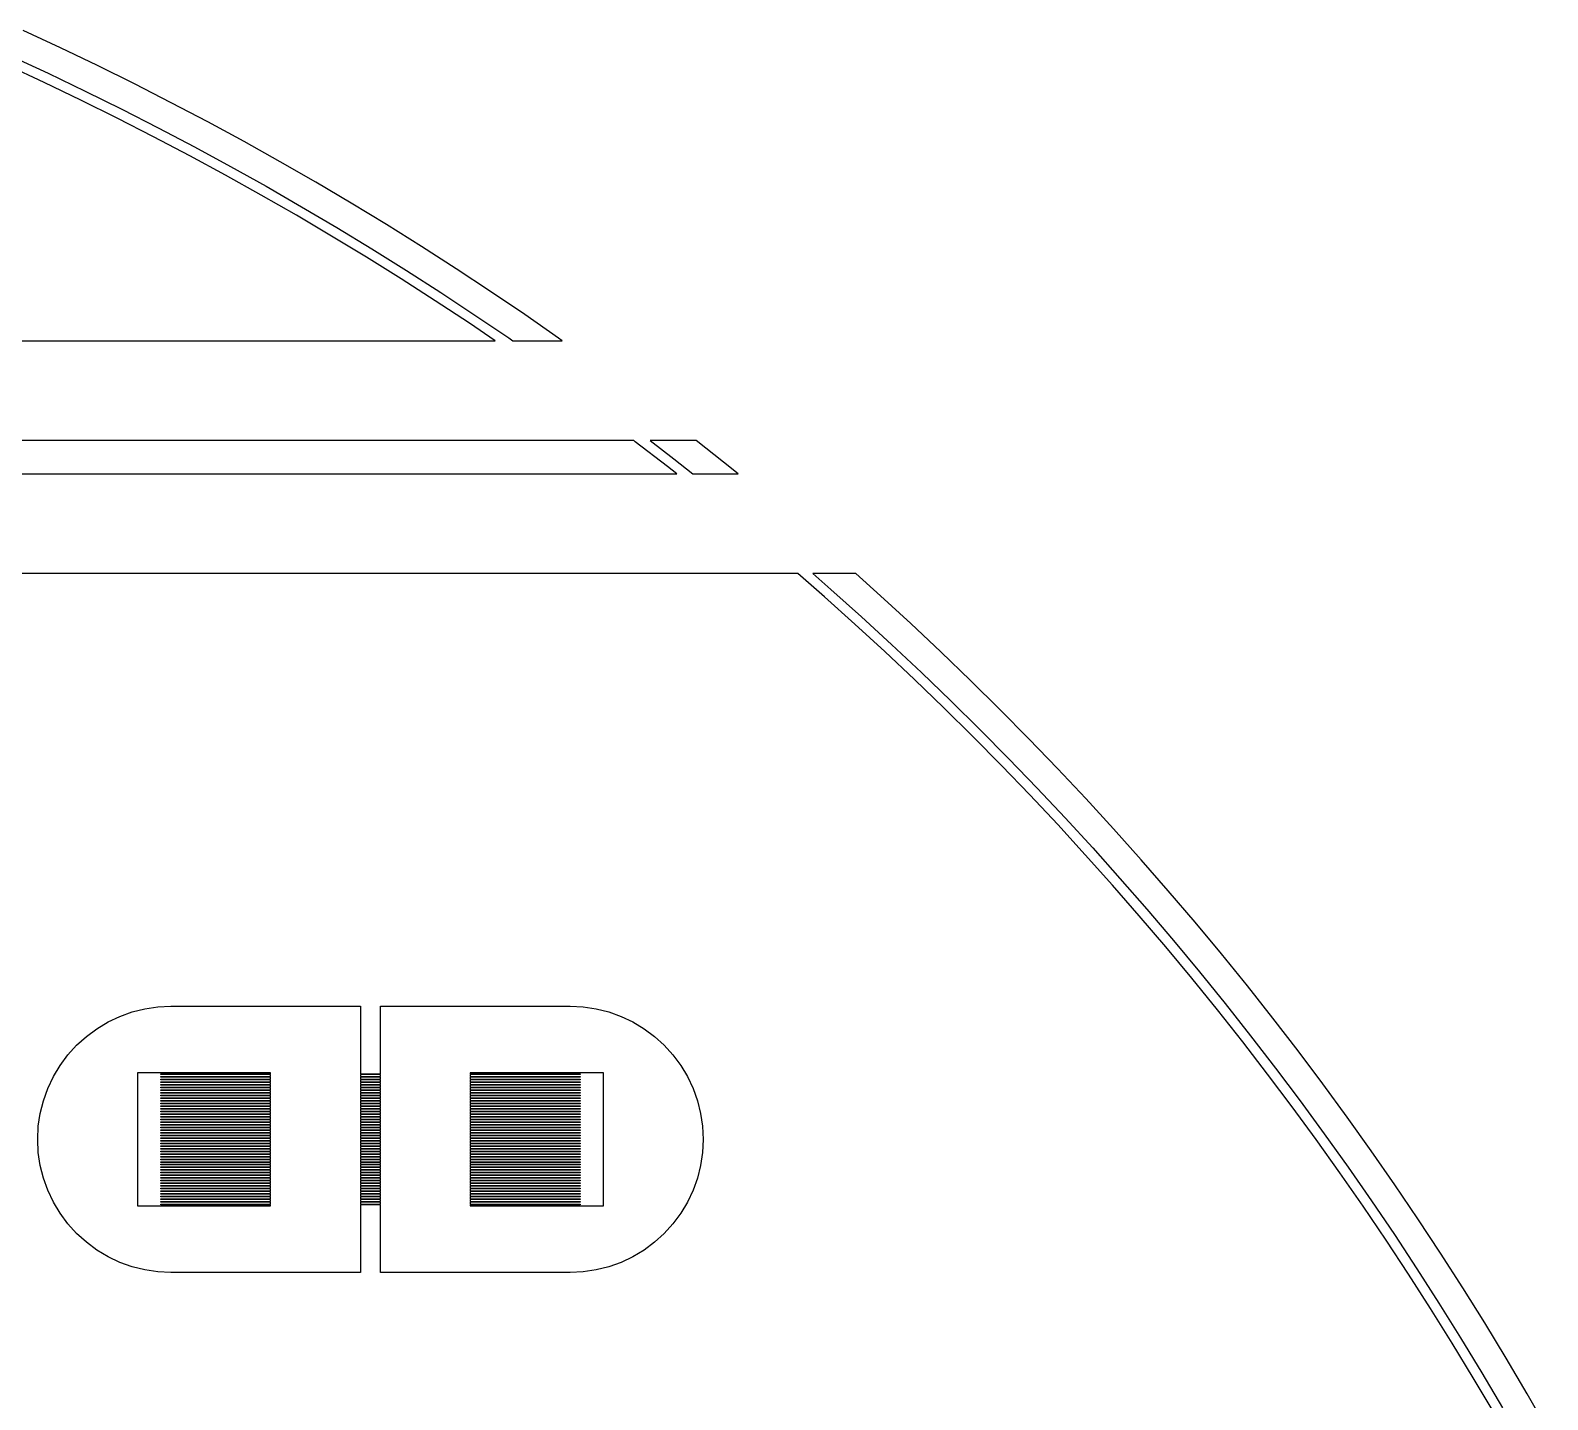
# Model space of a CAD drawing. Extents: x -16 to 83, y -18 to 83.
# Drawn here: x 53.39 to 76.19, y 57.59 to 78.16 of the extents above; entities that cross this region are included whole.
import ezdxf

# ---------------------------------------------------------------- set-up
doc = ezdxf.new("R2010")
doc.units = 0

msp = doc.modelspace()

# ---------------------------------------------------------------- linework, layer by layer
for p, q in [((53.8415, 77.9015), (53.2797, 78.163)), ((53.1027, 77.7766), (53.6598, 77.5173)), ((54.4001, 77.6331), (53.8415, 77.9015)), ((53.5957, 77.3817), (53.0402, 77.6402)), ((54.9554, 77.3578), (54.4001, 77.6331)), ((54.1479, 77.1163), (53.5957, 77.3817)), ((53.6598, 77.5173), (54.2137, 77.2511)), ((55.5072, 77.0758), (54.9554, 77.3578)), ((54.6968, 76.8442), (54.1479, 77.1163)), ((54.2137, 77.2511), (54.7643, 76.9782)), ((56.0555, 76.787), (55.5072, 77.0758)), ((55.2424, 76.5654), (54.6968, 76.8442)), ((54.7643, 76.9782), (55.3115, 76.6985)), ((55.3115, 76.6985), (55.8552, 76.4122)), ((56.6003, 76.4915), (56.0555, 76.787)), ((55.7845, 76.2799), (55.2424, 76.5654)), ((55.8552, 76.4122), (56.3953, 76.1192)), ((57.1414, 76.1894), (56.6003, 76.4915)), ((56.323, 75.9878), (55.7845, 76.2799)), ((57.6787, 75.8806), (57.1414, 76.1894)), ((56.8579, 75.6891), (56.323, 75.9878)), ((56.3953, 76.1192), (56.9319, 75.8196)), ((56.9319, 75.8196), (57.4647, 75.5134)), ((58.2122, 75.5653), (57.6787, 75.8806)), ((57.3891, 75.3838), (56.8579, 75.6891)), ((57.4647, 75.5134), (57.9937, 75.2008)), ((58.7418, 75.2434), (58.2122, 75.5653)), ((57.9166, 75.0721), (57.3891, 75.3838)), ((59.2674, 74.9151), (58.7418, 75.2434)), ((58.4401, 74.7539), (57.9166, 75.0721)), ((57.9937, 75.2008), (58.5188, 74.8816)), ((58.5188, 74.8816), (59.04, 74.556)), ((59.7889, 74.5803), (59.2674, 74.9151)), ((58.9597, 74.4293), (58.4401, 74.7539)), ((59.04, 74.556), (59.5571, 74.2241)), ((60.3063, 74.2392), (59.7889, 74.5803)), ((59.4753, 74.0984), (58.9597, 74.4293)), ((59.5571, 74.2241), (60.0702, 73.8858)), ((60.8194, 73.8918), (60.3063, 74.2392)), ((59.9868, 73.7611), (59.4753, 74.0984)), ((60.0702, 73.8858), (60.579, 73.5413)), ((61.3283, 73.538), (60.8194, 73.8918)), ((60.3725, 73.5), (59.9868, 73.7611)), ((4.12752, 73.5), (60.3725, 73.5)), ((60.579, 73.5413), (60.6384, 73.5)), ((60.6384, 73.5), (61.3816, 73.5)), ((61.3816, 73.5), (61.3283, 73.538)), ((62.4564, 72), (32.375, 72)), ((62.4801, 71.9821), (62.4564, 72)), ((62.9654, 71.6082), (62.4801, 71.9821)), ((63.397, 72), (62.7027, 72)), ((62.7027, 72), (63.0577, 71.7264)), ((63.8054, 71.6772), (63.397, 72)), ((63.1023, 71.5), (62.9654, 71.6082)), ((63.0577, 71.7264), (63.3442, 71.5)), ((64.0241, 71.5), (63.8054, 71.6772)), ((1.39769, 71.5), (63.1023, 71.5)), ((63.3442, 71.5), (64.0241, 71.5)), ((64.9211, 70), (-0.42108, 70)), ((65.3211, 69.6506), (64.9211, 70)), ((65.7929, 70), (65.1491, 70)), ((65.1491, 70), (65.4205, 69.763)), ((66.1637, 69.668), (65.7929, 70)), ((65.7776, 69.242), (65.3211, 69.6506)), ((65.4205, 69.763), (65.8783, 69.3531)), ((66.6203, 69.249), (66.1637, 69.668)), ((65.8783, 69.3531), (66.3311, 68.9377)), ((66.229, 68.8278), (65.7776, 69.242)), ((67.0718, 68.8245), (66.6203, 69.249)), ((66.3311, 68.9377), (66.7787, 68.5167)), ((66.6753, 68.408), (66.229, 68.8278)), ((67.518, 68.3944), (67.0718, 68.8245)), ((67.1164, 67.9828), (66.6753, 68.408)), ((66.7787, 68.5167), (67.2212, 68.0902)), ((67.9589, 67.9589), (67.518, 68.3944)), ((67.5523, 67.5523), (67.1164, 67.9828)), ((67.2212, 68.0902), (67.6584, 67.6584)), ((68.3944, 67.518), (67.9589, 67.9589)), ((67.9828, 67.1164), (67.5523, 67.5523)), ((67.6584, 67.6584), (68.0902, 67.2212)), ((68.8245, 67.0718), (68.3944, 67.518)), ((68.408, 66.6753), (67.9828, 67.1164)), ((68.0902, 67.2212), (68.5167, 66.7787)), ((69.249, 66.6203), (68.8245, 67.0718)), ((68.8278, 66.229), (68.408, 66.6753)), ((68.5167, 66.7787), (68.9377, 66.3311)), ((69.668, 66.1637), (69.249, 66.6203)), ((69.242, 65.7776), (68.8278, 66.229)), ((68.9377, 66.3311), (69.3531, 65.8783)), ((70.0814, 65.702), (69.668, 66.1637)), ((69.6506, 65.3211), (69.242, 65.7776)), ((69.3531, 65.8783), (69.763, 65.4205)), ((70.489, 65.2352), (70.0814, 65.702)), ((70.0536, 64.8596), (69.6506, 65.3211)), ((69.763, 65.4205), (70.1672, 64.9576)), ((70.8909, 64.7635), (70.489, 65.2352)), ((70.451, 64.3933), (70.0536, 64.8596)), ((70.1672, 64.9576), (70.5658, 64.4899)), ((71.287, 64.2868), (70.8909, 64.7635)), ((70.8425, 63.9221), (70.451, 64.3933)), ((70.5658, 64.4899), (70.9585, 64.0172)), ((71.6772, 63.8054), (71.287, 64.2868)), ((71.2283, 63.4461), (70.8425, 63.9221)), ((70.9585, 64.0172), (71.3454, 63.5398)), ((72.0615, 63.3192), (71.6772, 63.8054)), ((54.7346, 63.3477), (54.9194, 63.4139)), ((54.9194, 63.4139), (55.1098, 63.4616)), ((55.1098, 63.4616), (55.304, 63.4904)), ((55.304, 63.4904), (55.5, 63.5)), ((55.5, 63.5), (58.35, 63.5)), ((58.35, 63.5), (58.35, 62.485)), ((58.65, 62.485), (58.65, 63.5)), ((58.65, 63.5), (61.5, 63.5)), ((61.5, 63.5), (61.696, 63.4904)), ((61.696, 63.4904), (61.8902, 63.4616)), ((61.8902, 63.4616), (62.0806, 63.4139)), ((62.0806, 63.4139), (62.2654, 63.3477)), ((71.6082, 62.9654), (71.2283, 63.4461)), ((71.3454, 63.5398), (71.7264, 63.0577)), ((54.2312, 63.046), (54.3889, 63.1629)), ((54.3889, 63.1629), (54.5572, 63.2638)), ((54.5572, 63.2638), (54.7346, 63.3477)), ((62.2654, 63.3477), (62.4428, 63.2638)), ((62.4428, 63.2638), (62.6111, 63.1629)), ((62.6111, 63.1629), (62.7688, 63.046)), ((72.4398, 62.8283), (72.0615, 63.3192)), ((54.0858, 62.9142), (54.2312, 63.046)), ((62.7688, 63.046), (62.9142, 62.9142)), ((71.9821, 62.4801), (71.6082, 62.9654)), ((71.7264, 63.0577), (72.1015, 62.571)), ((53.8371, 62.6111), (53.954, 62.7688)), ((53.954, 62.7688), (54.0858, 62.9142)), ((62.9142, 62.9142), (63.046, 62.7688)), ((63.046, 62.7688), (63.1629, 62.6111)), ((72.812, 62.3328), (72.4398, 62.8283)), ((53.7362, 62.4428), (53.8371, 62.6111)), ((57, 62.5), (55, 62.5)), ((55, 62.5), (55, 60.5)), ((55.35, 62.475), (55.35, 62.485)), ((55.35, 62.485), (57, 62.485)), ((57, 62.475), (55.35, 62.475)), ((57, 62.485), (57, 62.5)), ((57, 62.445), (57, 62.475)), ((58.35, 62.485), (58.65, 62.485)), ((58.65, 62.475), (58.35, 62.475)), ((58.35, 62.475), (58.35, 62.445)), ((58.65, 62.445), (58.65, 62.475)), ((62, 62.5), (60, 62.5)), ((60, 62.5), (60, 62.485)), ((60, 62.485), (61.65, 62.485)), ((61.65, 62.475), (60, 62.475)), ((60, 62.475), (60, 62.445)), ((61.65, 62.485), (61.65, 62.475)), ((62, 60.5), (62, 62.5)), ((63.1629, 62.6111), (63.2638, 62.4428)), ((72.3501, 61.9903), (71.9821, 62.4801)), ((72.1015, 62.571), (72.4706, 62.0796)), ((53.5861, 62.0806), (53.6523, 62.2654)), ((53.6523, 62.2654), (53.7362, 62.4428)), ((55.35, 62.435), (55.35, 62.445)), ((55.35, 62.445), (57, 62.445)), ((57, 62.435), (55.35, 62.435)), ((55.35, 62.395), (55.35, 62.405)), ((55.35, 62.405), (57, 62.405)), ((57, 62.395), (55.35, 62.395)), ((55.35, 62.355), (55.35, 62.365)), ((55.35, 62.365), (57, 62.365)), ((57, 62.355), (55.35, 62.355)), ((55.35, 62.315), (55.35, 62.325)), ((55.35, 62.325), (57, 62.325)), ((57, 62.315), (55.35, 62.315)), ((55.35, 62.275), (55.35, 62.285)), ((55.35, 62.285), (57, 62.285)), ((57, 62.275), (55.35, 62.275)), ((55.35, 62.235), (55.35, 62.245)), ((55.35, 62.245), (57, 62.245)), ((57, 62.405), (57, 62.435)), ((57, 62.365), (57, 62.395)), ((57, 62.325), (57, 62.355)), ((57, 62.285), (57, 62.315)), ((57, 62.245), (57, 62.275)), ((58.35, 62.445), (58.65, 62.445)), ((58.65, 62.435), (58.35, 62.435)), ((58.35, 62.435), (58.35, 62.405)), ((58.35, 62.405), (58.65, 62.405)), ((58.65, 62.395), (58.35, 62.395)), ((58.35, 62.395), (58.35, 62.365)), ((58.35, 62.365), (58.65, 62.365)), ((58.65, 62.355), (58.35, 62.355)), ((58.35, 62.355), (58.35, 62.325)), ((58.35, 62.325), (58.65, 62.325)), ((58.65, 62.315), (58.35, 62.315)), ((58.35, 62.315), (58.35, 62.285)), ((58.35, 62.285), (58.65, 62.285)), ((58.65, 62.275), (58.35, 62.275)), ((58.35, 62.275), (58.35, 62.245)), ((58.35, 62.245), (58.65, 62.245)), ((58.65, 62.405), (58.65, 62.435)), ((58.65, 62.365), (58.65, 62.395)), ((58.65, 62.325), (58.65, 62.355)), ((58.65, 62.285), (58.65, 62.315)), ((58.65, 62.245), (58.65, 62.275)), ((60, 62.445), (61.65, 62.445)), ((61.65, 62.435), (60, 62.435)), ((60, 62.435), (60, 62.405)), ((60, 62.405), (61.65, 62.405)), ((61.65, 62.395), (60, 62.395)), ((60, 62.395), (60, 62.365)), ((60, 62.365), (61.65, 62.365)), ((61.65, 62.355), (60, 62.355)), ((60, 62.355), (60, 62.325)), ((60, 62.325), (61.65, 62.325)), ((61.65, 62.315), (60, 62.315)), ((60, 62.315), (60, 62.285)), ((60, 62.285), (61.65, 62.285)), ((61.65, 62.275), (60, 62.275)), ((60, 62.275), (60, 62.245)), ((60, 62.245), (61.65, 62.245)), ((61.65, 62.445), (61.65, 62.435)), ((61.65, 62.405), (61.65, 62.395)), ((61.65, 62.365), (61.65, 62.355)), ((61.65, 62.325), (61.65, 62.315)), ((61.65, 62.285), (61.65, 62.275)), ((61.65, 62.245), (61.65, 62.235)), ((63.2638, 62.4428), (63.3477, 62.2654)), ((63.3477, 62.2654), (63.4139, 62.0806)), ((73.1781, 61.8328), (72.812, 62.3328)), ((53.5384, 61.8902), (53.5861, 62.0806)), ((57, 62.235), (55.35, 62.235)), ((55.35, 62.195), (55.35, 62.205)), ((55.35, 62.205), (57, 62.205)), ((57, 62.195), (55.35, 62.195)), ((55.35, 62.155), (55.35, 62.165)), ((55.35, 62.165), (57, 62.165)), ((57, 62.155), (55.35, 62.155)), ((55.35, 62.115), (55.35, 62.125)), ((55.35, 62.125), (57, 62.125)), ((57, 62.115), (55.35, 62.115)), ((55.35, 62.075), (55.35, 62.085)), ((55.35, 62.085), (57, 62.085)), ((57, 62.075), (55.35, 62.075)), ((55.35, 62.035), (55.35, 62.045)), ((55.35, 62.045), (57, 62.045)), ((57, 62.035), (55.35, 62.035)), ((57, 62.205), (57, 62.235)), ((57, 62.165), (57, 62.195)), ((57, 62.125), (57, 62.155)), ((57, 62.085), (57, 62.115)), ((57, 62.045), (57, 62.075)), ((57, 62.005), (57, 62.035)), ((58.65, 62.235), (58.35, 62.235)), ((58.35, 62.235), (58.35, 62.205)), ((58.35, 62.205), (58.65, 62.205)), ((58.65, 62.195), (58.35, 62.195)), ((58.35, 62.195), (58.35, 62.165)), ((58.35, 62.165), (58.65, 62.165)), ((58.65, 62.155), (58.35, 62.155)), ((58.35, 62.155), (58.35, 62.125)), ((58.35, 62.125), (58.65, 62.125)), ((58.65, 62.115), (58.35, 62.115)), ((58.35, 62.115), (58.35, 62.085)), ((58.35, 62.085), (58.65, 62.085)), ((58.65, 62.075), (58.35, 62.075)), ((58.35, 62.075), (58.35, 62.045)), ((58.35, 62.045), (58.65, 62.045)), ((58.65, 62.035), (58.35, 62.035)), ((58.35, 62.035), (58.35, 62.005)), ((58.65, 62.205), (58.65, 62.235)), ((58.65, 62.165), (58.65, 62.195)), ((58.65, 62.125), (58.65, 62.155)), ((58.65, 62.085), (58.65, 62.115)), ((58.65, 62.045), (58.65, 62.075)), ((58.65, 62.005), (58.65, 62.035)), ((61.65, 62.235), (60, 62.235)), ((60, 62.235), (60, 62.205)), ((60, 62.205), (61.65, 62.205)), ((61.65, 62.195), (60, 62.195)), ((60, 62.195), (60, 62.165)), ((60, 62.165), (61.65, 62.165)), ((61.65, 62.155), (60, 62.155)), ((60, 62.155), (60, 62.125)), ((60, 62.125), (61.65, 62.125)), ((61.65, 62.115), (60, 62.115)), ((60, 62.115), (60, 62.085)), ((60, 62.085), (61.65, 62.085)), ((61.65, 62.075), (60, 62.075)), ((60, 62.075), (60, 62.045)), ((60, 62.045), (61.65, 62.045)), ((61.65, 62.035), (60, 62.035)), ((60, 62.035), (60, 62.005)), ((61.65, 62.205), (61.65, 62.195)), ((61.65, 62.165), (61.65, 62.155)), ((61.65, 62.125), (61.65, 62.115)), ((61.65, 62.085), (61.65, 62.075)), ((61.65, 62.045), (61.65, 62.035)), ((63.4139, 62.0806), (63.4616, 61.8902)), ((72.4706, 62.0796), (72.8336, 61.5838)), ((53.5096, 61.696), (53.5384, 61.8902)), ((55.35, 61.995), (55.35, 62.005)), ((55.35, 62.005), (57, 62.005)), ((57, 61.995), (55.35, 61.995)), ((55.35, 61.955), (55.35, 61.965)), ((55.35, 61.965), (57, 61.965)), ((57, 61.955), (55.35, 61.955)), ((55.35, 61.915), (55.35, 61.925)), ((55.35, 61.925), (57, 61.925)), ((57, 61.915), (55.35, 61.915)), ((55.35, 61.875), (55.35, 61.885)), ((55.35, 61.885), (57, 61.885)), ((57, 61.875), (55.35, 61.875)), ((55.35, 61.835), (55.35, 61.845)), ((55.35, 61.845), (57, 61.845)), ((57, 61.835), (55.35, 61.835)), ((55.35, 61.795), (55.35, 61.805)), ((55.35, 61.805), (57, 61.805)), ((57, 61.795), (55.35, 61.795)), ((57, 61.965), (57, 61.995)), ((57, 61.925), (57, 61.955)), ((57, 61.885), (57, 61.915)), ((57, 61.845), (57, 61.875)), ((57, 61.805), (57, 61.835)), ((57, 61.765), (57, 61.795)), ((58.35, 62.005), (58.65, 62.005)), ((58.65, 61.995), (58.35, 61.995)), ((58.35, 61.995), (58.35, 61.965)), ((58.35, 61.965), (58.65, 61.965)), ((58.65, 61.955), (58.35, 61.955)), ((58.35, 61.955), (58.35, 61.925)), ((58.35, 61.925), (58.65, 61.925)), ((58.65, 61.915), (58.35, 61.915)), ((58.35, 61.915), (58.35, 61.885)), ((58.35, 61.885), (58.65, 61.885)), ((58.65, 61.875), (58.35, 61.875)), ((58.35, 61.875), (58.35, 61.845)), ((58.35, 61.845), (58.65, 61.845)), ((58.65, 61.835), (58.35, 61.835)), ((58.35, 61.835), (58.35, 61.805)), ((58.35, 61.805), (58.65, 61.805)), ((58.65, 61.795), (58.35, 61.795)), ((58.35, 61.795), (58.35, 61.765)), ((58.65, 61.965), (58.65, 61.995)), ((58.65, 61.925), (58.65, 61.955)), ((58.65, 61.885), (58.65, 61.915)), ((58.65, 61.845), (58.65, 61.875)), ((58.65, 61.805), (58.65, 61.835)), ((58.65, 61.765), (58.65, 61.795)), ((60, 62.005), (61.65, 62.005)), ((61.65, 61.995), (60, 61.995)), ((60, 61.995), (60, 61.965)), ((60, 61.965), (61.65, 61.965)), ((61.65, 61.955), (60, 61.955)), ((60, 61.955), (60, 61.925)), ((60, 61.925), (61.65, 61.925)), ((61.65, 61.915), (60, 61.915)), ((60, 61.915), (60, 61.885)), ((60, 61.885), (61.65, 61.885)), ((61.65, 61.875), (60, 61.875)), ((60, 61.875), (60, 61.845)), ((60, 61.845), (61.65, 61.845)), ((61.65, 61.835), (60, 61.835)), ((60, 61.835), (60, 61.805)), ((60, 61.805), (61.65, 61.805)), ((61.65, 61.795), (60, 61.795)), ((60, 61.795), (60, 61.765)), ((61.65, 62.005), (61.65, 61.995)), ((61.65, 61.965), (61.65, 61.955)), ((61.65, 61.925), (61.65, 61.915)), ((61.65, 61.885), (61.65, 61.875)), ((61.65, 61.845), (61.65, 61.835)), ((61.65, 61.805), (61.65, 61.795)), ((63.4616, 61.8902), (63.4904, 61.696)), ((72.7121, 61.496), (72.3501, 61.9903)), ((73.538, 61.3283), (73.1781, 61.8328)), ((53.5, 61.5), (53.5096, 61.696)), ((55.35, 61.755), (55.35, 61.765)), ((55.35, 61.765), (57, 61.765)), ((57, 61.755), (55.35, 61.755)), ((55.35, 61.715), (55.35, 61.725)), ((55.35, 61.725), (57, 61.725)), ((57, 61.715), (55.35, 61.715)), ((55.35, 61.675), (55.35, 61.685)), ((55.35, 61.685), (57, 61.685)), ((57, 61.675), (55.35, 61.675)), ((55.35, 61.635), (55.35, 61.645)), ((55.35, 61.645), (57, 61.645)), ((57, 61.635), (55.35, 61.635)), ((55.35, 61.595), (55.35, 61.605)), ((55.35, 61.605), (57, 61.605)), ((57, 61.595), (55.35, 61.595)), ((55.35, 61.555), (55.35, 61.565)), ((55.35, 61.565), (57, 61.565)), ((57, 61.725), (57, 61.755)), ((57, 61.685), (57, 61.715)), ((57, 61.645), (57, 61.675)), ((57, 61.605), (57, 61.635)), ((57, 61.565), (57, 61.595)), ((58.35, 61.765), (58.65, 61.765)), ((58.65, 61.755), (58.35, 61.755)), ((58.35, 61.755), (58.35, 61.725)), ((58.35, 61.725), (58.65, 61.725)), ((58.65, 61.715), (58.35, 61.715)), ((58.35, 61.715), (58.35, 61.685)), ((58.35, 61.685), (58.65, 61.685)), ((58.65, 61.675), (58.35, 61.675)), ((58.35, 61.675), (58.35, 61.645)), ((58.35, 61.645), (58.65, 61.645)), ((58.65, 61.635), (58.35, 61.635)), ((58.35, 61.635), (58.35, 61.605)), ((58.35, 61.605), (58.65, 61.605)), ((58.65, 61.595), (58.35, 61.595)), ((58.35, 61.595), (58.35, 61.565)), ((58.35, 61.565), (58.65, 61.565)), ((58.65, 61.725), (58.65, 61.755)), ((58.65, 61.685), (58.65, 61.715)), ((58.65, 61.645), (58.65, 61.675)), ((58.65, 61.605), (58.65, 61.635)), ((58.65, 61.565), (58.65, 61.595)), ((60, 61.765), (61.65, 61.765)), ((61.65, 61.755), (60, 61.755)), ((60, 61.755), (60, 61.725)), ((60, 61.725), (61.65, 61.725)), ((61.65, 61.715), (60, 61.715)), ((60, 61.715), (60, 61.685)), ((60, 61.685), (61.65, 61.685)), ((61.65, 61.675), (60, 61.675)), ((60, 61.675), (60, 61.645)), ((60, 61.645), (61.65, 61.645)), ((61.65, 61.635), (60, 61.635)), ((60, 61.635), (60, 61.605)), ((60, 61.605), (61.65, 61.605)), ((61.65, 61.595), (60, 61.595)), ((60, 61.595), (60, 61.565)), ((60, 61.565), (61.65, 61.565)), ((61.65, 61.765), (61.65, 61.755)), ((61.65, 61.725), (61.65, 61.715)), ((61.65, 61.685), (61.65, 61.675)), ((61.65, 61.645), (61.65, 61.635)), ((61.65, 61.605), (61.65, 61.595)), ((61.65, 61.565), (61.65, 61.555)), ((63.4904, 61.696), (63.5, 61.5)), ((72.8336, 61.5838), (73.1906, 61.0836)), ((53.5096, 61.304), (53.5, 61.5)), ((57, 61.555), (55.35, 61.555)), ((55.35, 61.515), (55.35, 61.525)), ((55.35, 61.525), (57, 61.525)), ((57, 61.515), (55.35, 61.515)), ((55.35, 61.475), (55.35, 61.485)), ((55.35, 61.485), (57, 61.485)), ((57, 61.475), (55.35, 61.475)), ((55.35, 61.435), (55.35, 61.445)), ((55.35, 61.445), (57, 61.445)), ((57, 61.435), (55.35, 61.435)), ((55.35, 61.395), (55.35, 61.405)), ((55.35, 61.405), (57, 61.405)), ((57, 61.395), (55.35, 61.395)), ((55.35, 61.355), (55.35, 61.365)), ((55.35, 61.365), (57, 61.365)), ((57, 61.355), (55.35, 61.355)), ((57, 61.525), (57, 61.555)), ((57, 61.485), (57, 61.515)), ((57, 61.445), (57, 61.475)), ((57, 61.405), (57, 61.435)), ((57, 61.365), (57, 61.395)), ((57, 61.325), (57, 61.355)), ((58.65, 61.555), (58.35, 61.555)), ((58.35, 61.555), (58.35, 61.525)), ((58.35, 61.525), (58.65, 61.525)), ((58.65, 61.515), (58.35, 61.515)), ((58.35, 61.515), (58.35, 61.485)), ((58.35, 61.485), (58.65, 61.485)), ((58.65, 61.475), (58.35, 61.475)), ((58.35, 61.475), (58.35, 61.445)), ((58.35, 61.445), (58.65, 61.445)), ((58.65, 61.435), (58.35, 61.435)), ((58.35, 61.435), (58.35, 61.405)), ((58.35, 61.405), (58.65, 61.405)), ((58.65, 61.395), (58.35, 61.395)), ((58.35, 61.395), (58.35, 61.365)), ((58.35, 61.365), (58.65, 61.365)), ((58.65, 61.355), (58.35, 61.355)), ((58.35, 61.355), (58.35, 61.325)), ((58.65, 61.525), (58.65, 61.555)), ((58.65, 61.485), (58.65, 61.515)), ((58.65, 61.445), (58.65, 61.475)), ((58.65, 61.405), (58.65, 61.435)), ((58.65, 61.365), (58.65, 61.395)), ((58.65, 61.325), (58.65, 61.355)), ((61.65, 61.555), (60, 61.555)), ((60, 61.555), (60, 61.525)), ((60, 61.525), (61.65, 61.525)), ((61.65, 61.515), (60, 61.515)), ((60, 61.515), (60, 61.485)), ((60, 61.485), (61.65, 61.485)), ((61.65, 61.475), (60, 61.475)), ((60, 61.475), (60, 61.445)), ((60, 61.445), (61.65, 61.445)), ((61.65, 61.435), (60, 61.435)), ((60, 61.435), (60, 61.405)), ((60, 61.405), (61.65, 61.405)), ((61.65, 61.395), (60, 61.395)), ((60, 61.395), (60, 61.365)), ((60, 61.365), (61.65, 61.365)), ((61.65, 61.355), (60, 61.355)), ((60, 61.355), (60, 61.325)), ((61.65, 61.525), (61.65, 61.515)), ((61.65, 61.485), (61.65, 61.475)), ((61.65, 61.445), (61.65, 61.435)), ((61.65, 61.405), (61.65, 61.395)), ((61.65, 61.365), (61.65, 61.355)), ((63.5, 61.5), (63.4904, 61.304)), ((73.0679, 60.9972), (72.7121, 61.496)), ((53.5384, 61.1098), (53.5096, 61.304)), ((53.5861, 60.9194), (53.5384, 61.1098)), ((55.35, 61.315), (55.35, 61.325)), ((55.35, 61.325), (57, 61.325)), ((57, 61.315), (55.35, 61.315)), ((55.35, 61.275), (55.35, 61.285)), ((55.35, 61.285), (57, 61.285)), ((57, 61.275), (55.35, 61.275)), ((55.35, 61.235), (55.35, 61.245)), ((55.35, 61.245), (57, 61.245)), ((57, 61.235), (55.35, 61.235)), ((55.35, 61.195), (55.35, 61.205)), ((55.35, 61.205), (57, 61.205)), ((57, 61.195), (55.35, 61.195)), ((55.35, 61.155), (55.35, 61.165)), ((55.35, 61.165), (57, 61.165)), ((57, 61.155), (55.35, 61.155)), ((55.35, 61.115), (55.35, 61.125)), ((55.35, 61.125), (57, 61.125)), ((57, 61.115), (55.35, 61.115)), ((57, 61.285), (57, 61.315)), ((57, 61.245), (57, 61.275)), ((57, 61.205), (57, 61.235)), ((57, 61.165), (57, 61.195)), ((57, 61.125), (57, 61.155)), ((57, 61.085), (57, 61.115)), ((58.35, 61.325), (58.65, 61.325)), ((58.65, 61.315), (58.35, 61.315)), ((58.35, 61.315), (58.35, 61.285)), ((58.35, 61.285), (58.65, 61.285)), ((58.65, 61.275), (58.35, 61.275)), ((58.35, 61.275), (58.35, 61.245)), ((58.35, 61.245), (58.65, 61.245)), ((58.65, 61.235), (58.35, 61.235)), ((58.35, 61.235), (58.35, 61.205)), ((58.35, 61.205), (58.65, 61.205)), ((58.65, 61.195), (58.35, 61.195)), ((58.35, 61.195), (58.35, 61.165)), ((58.35, 61.165), (58.65, 61.165)), ((58.65, 61.155), (58.35, 61.155)), ((58.35, 61.155), (58.35, 61.125)), ((58.35, 61.125), (58.65, 61.125)), ((58.65, 61.115), (58.35, 61.115)), ((58.35, 61.115), (58.35, 61.085)), ((58.65, 61.285), (58.65, 61.315)), ((58.65, 61.245), (58.65, 61.275)), ((58.65, 61.205), (58.65, 61.235)), ((58.65, 61.165), (58.65, 61.195)), ((58.65, 61.125), (58.65, 61.155)), ((58.65, 61.085), (58.65, 61.115)), ((60, 61.325), (61.65, 61.325)), ((61.65, 61.315), (60, 61.315)), ((60, 61.315), (60, 61.285)), ((60, 61.285), (61.65, 61.285)), ((61.65, 61.275), (60, 61.275)), ((60, 61.275), (60, 61.245)), ((60, 61.245), (61.65, 61.245)), ((61.65, 61.235), (60, 61.235)), ((60, 61.235), (60, 61.205)), ((60, 61.205), (61.65, 61.205)), ((61.65, 61.195), (60, 61.195)), ((60, 61.195), (60, 61.165)), ((60, 61.165), (61.65, 61.165)), ((61.65, 61.155), (60, 61.155)), ((60, 61.155), (60, 61.125)), ((60, 61.125), (61.65, 61.125)), ((61.65, 61.115), (60, 61.115)), ((60, 61.115), (60, 61.085)), ((61.65, 61.325), (61.65, 61.315)), ((61.65, 61.285), (61.65, 61.275)), ((61.65, 61.245), (61.65, 61.235)), ((61.65, 61.205), (61.65, 61.195)), ((61.65, 61.165), (61.65, 61.155)), ((61.65, 61.125), (61.65, 61.115)), ((63.4616, 61.1098), (63.4139, 60.9194)), ((63.4904, 61.304), (63.4616, 61.1098)), ((73.8918, 60.8194), (73.538, 61.3283)), ((53.6523, 60.7346), (53.5861, 60.9194)), ((55.35, 61.075), (55.35, 61.085)), ((55.35, 61.085), (57, 61.085)), ((57, 61.075), (55.35, 61.075)), ((55.35, 61.035), (55.35, 61.045)), ((55.35, 61.045), (57, 61.045)), ((57, 61.035), (55.35, 61.035)), ((55.35, 60.995), (55.35, 61.005)), ((55.35, 61.005), (57, 61.005)), ((57, 60.995), (55.35, 60.995)), ((55.35, 60.955), (55.35, 60.965)), ((55.35, 60.965), (57, 60.965)), ((57, 60.955), (55.35, 60.955)), ((55.35, 60.915), (55.35, 60.925)), ((55.35, 60.925), (57, 60.925)), ((57, 60.915), (55.35, 60.915)), ((55.35, 60.875), (55.35, 60.885)), ((55.35, 60.885), (57, 60.885)), ((57, 60.875), (55.35, 60.875)), ((57, 61.045), (57, 61.075)), ((57, 61.005), (57, 61.035)), ((57, 60.965), (57, 60.995)), ((57, 60.925), (57, 60.955)), ((57, 60.885), (57, 60.915)), ((57, 60.845), (57, 60.875)), ((58.35, 61.085), (58.65, 61.085)), ((58.65, 61.075), (58.35, 61.075)), ((58.35, 61.075), (58.35, 61.045)), ((58.35, 61.045), (58.65, 61.045)), ((58.65, 61.035), (58.35, 61.035)), ((58.35, 61.035), (58.35, 61.005)), ((58.35, 61.005), (58.65, 61.005)), ((58.65, 60.995), (58.35, 60.995)), ((58.35, 60.995), (58.35, 60.965)), ((58.35, 60.965), (58.65, 60.965)), ((58.65, 60.955), (58.35, 60.955)), ((58.35, 60.955), (58.35, 60.925)), ((58.35, 60.925), (58.65, 60.925)), ((58.65, 60.915), (58.35, 60.915)), ((58.35, 60.915), (58.35, 60.885)), ((58.35, 60.885), (58.65, 60.885)), ((58.65, 60.875), (58.35, 60.875)), ((58.35, 60.875), (58.35, 60.845)), ((58.65, 61.045), (58.65, 61.075)), ((58.65, 61.005), (58.65, 61.035)), ((58.65, 60.965), (58.65, 60.995)), ((58.65, 60.925), (58.65, 60.955)), ((58.65, 60.885), (58.65, 60.915)), ((58.65, 60.845), (58.65, 60.875)), ((60, 61.085), (61.65, 61.085)), ((61.65, 61.075), (60, 61.075)), ((60, 61.075), (60, 61.045)), ((60, 61.045), (61.65, 61.045)), ((61.65, 61.035), (60, 61.035)), ((60, 61.035), (60, 61.005)), ((60, 61.005), (61.65, 61.005)), ((61.65, 60.995), (60, 60.995)), ((60, 60.995), (60, 60.965)), ((60, 60.965), (61.65, 60.965)), ((61.65, 60.955), (60, 60.955)), ((60, 60.955), (60, 60.925)), ((60, 60.925), (61.65, 60.925)), ((61.65, 60.915), (60, 60.915)), ((60, 60.915), (60, 60.885)), ((60, 60.885), (61.65, 60.885)), ((61.65, 60.875), (60, 60.875)), ((60, 60.875), (60, 60.845)), ((61.65, 61.085), (61.65, 61.075)), ((61.65, 61.045), (61.65, 61.035)), ((61.65, 61.005), (61.65, 60.995)), ((61.65, 60.965), (61.65, 60.955)), ((61.65, 60.925), (61.65, 60.915)), ((61.65, 60.885), (61.65, 60.875)), ((63.4139, 60.9194), (63.3477, 60.7346)), ((73.4176, 60.4942), (73.0679, 60.9972)), ((73.1906, 61.0836), (73.5413, 60.579)), ((53.7362, 60.5572), (53.6523, 60.7346)), ((55.35, 60.835), (55.35, 60.845)), ((55.35, 60.845), (57, 60.845)), ((57, 60.835), (55.35, 60.835)), ((55.35, 60.795), (55.35, 60.805)), ((55.35, 60.805), (57, 60.805)), ((57, 60.795), (55.35, 60.795)), ((55.35, 60.755), (55.35, 60.765)), ((55.35, 60.765), (57, 60.765)), ((57, 60.755), (55.35, 60.755)), ((55.35, 60.715), (55.35, 60.725)), ((55.35, 60.725), (57, 60.725)), ((57, 60.715), (55.35, 60.715)), ((55.35, 60.675), (55.35, 60.685)), ((55.35, 60.685), (57, 60.685)), ((57, 60.675), (55.35, 60.675)), ((57, 60.805), (57, 60.835)), ((57, 60.765), (57, 60.795)), ((57, 60.725), (57, 60.755)), ((57, 60.685), (57, 60.715)), ((57, 60.645), (57, 60.675)), ((58.35, 60.845), (58.65, 60.845)), ((58.65, 60.835), (58.35, 60.835)), ((58.35, 60.835), (58.35, 60.805)), ((58.35, 60.805), (58.65, 60.805)), ((58.65, 60.795), (58.35, 60.795)), ((58.35, 60.795), (58.35, 60.765)), ((58.35, 60.765), (58.65, 60.765)), ((58.65, 60.755), (58.35, 60.755)), ((58.35, 60.755), (58.35, 60.725)), ((58.35, 60.725), (58.65, 60.725)), ((58.65, 60.715), (58.35, 60.715)), ((58.35, 60.715), (58.35, 60.685)), ((58.35, 60.685), (58.65, 60.685)), ((58.65, 60.675), (58.35, 60.675)), ((58.35, 60.675), (58.35, 60.645)), ((58.65, 60.805), (58.65, 60.835)), ((58.65, 60.765), (58.65, 60.795)), ((58.65, 60.725), (58.65, 60.755)), ((58.65, 60.685), (58.65, 60.715)), ((58.65, 60.645), (58.65, 60.675)), ((60, 60.845), (61.65, 60.845)), ((61.65, 60.835), (60, 60.835)), ((60, 60.835), (60, 60.805)), ((60, 60.805), (61.65, 60.805)), ((61.65, 60.795), (60, 60.795)), ((60, 60.795), (60, 60.765)), ((60, 60.765), (61.65, 60.765)), ((61.65, 60.755), (60, 60.755)), ((60, 60.755), (60, 60.725)), ((60, 60.725), (61.65, 60.725)), ((61.65, 60.715), (60, 60.715)), ((60, 60.715), (60, 60.685)), ((60, 60.685), (61.65, 60.685)), ((61.65, 60.675), (60, 60.675)), ((60, 60.675), (60, 60.645)), ((61.65, 60.845), (61.65, 60.835)), ((61.65, 60.805), (61.65, 60.795)), ((61.65, 60.765), (61.65, 60.755)), ((61.65, 60.725), (61.65, 60.715)), ((61.65, 60.685), (61.65, 60.675)), ((63.3477, 60.7346), (63.2638, 60.5572)), ((74.2392, 60.3063), (73.8918, 60.8194)), ((53.8371, 60.3889), (53.7362, 60.5572)), ((55, 60.5), (57, 60.5)), ((55.35, 60.635), (55.35, 60.645)), ((55.35, 60.645), (57, 60.645)), ((57, 60.635), (55.35, 60.635)), ((55.35, 60.595), (55.35, 60.605)), ((55.35, 60.605), (57, 60.605)), ((57, 60.595), (55.35, 60.595)), ((55.35, 60.555), (55.35, 60.565)), ((55.35, 60.565), (57, 60.565)), ((57, 60.555), (55.35, 60.555)), ((55.35, 60.515), (55.35, 60.525)), ((55.35, 60.525), (57, 60.525)), ((57, 60.515), (55.35, 60.515)), ((57, 60.605), (57, 60.635)), ((57, 60.565), (57, 60.595)), ((57, 60.525), (57, 60.555)), ((57, 60.5), (57, 60.515)), ((58.35, 60.645), (58.65, 60.645)), ((58.65, 60.635), (58.35, 60.635)), ((58.35, 60.635), (58.35, 60.605)), ((58.35, 60.605), (58.65, 60.605)), ((58.65, 60.595), (58.35, 60.595)), ((58.35, 60.595), (58.35, 60.565)), ((58.35, 60.565), (58.65, 60.565)), ((58.65, 60.555), (58.35, 60.555)), ((58.35, 60.555), (58.35, 60.525)), ((58.35, 60.525), (58.65, 60.525)), ((58.65, 60.515), (58.35, 60.515)), ((58.35, 60.515), (58.35, 59.5)), ((58.65, 60.605), (58.65, 60.635)), ((58.65, 60.565), (58.65, 60.595)), ((58.65, 60.525), (58.65, 60.555)), ((58.65, 59.5), (58.65, 60.515)), ((60, 60.645), (61.65, 60.645)), ((61.65, 60.635), (60, 60.635)), ((60, 60.635), (60, 60.605)), ((60, 60.605), (61.65, 60.605)), ((61.65, 60.595), (60, 60.595)), ((60, 60.595), (60, 60.565)), ((60, 60.565), (61.65, 60.565)), ((61.65, 60.555), (60, 60.555)), ((60, 60.555), (60, 60.525)), ((60, 60.525), (61.65, 60.525)), ((61.65, 60.515), (60, 60.515)), ((60, 60.515), (60, 60.5)), ((60, 60.5), (62, 60.5)), ((61.65, 60.645), (61.65, 60.635)), ((61.65, 60.605), (61.65, 60.595)), ((61.65, 60.565), (61.65, 60.555)), ((61.65, 60.525), (61.65, 60.515)), ((63.2638, 60.5572), (63.1629, 60.3889)), ((73.7611, 59.9868), (73.4176, 60.4942)), ((73.5413, 60.579), (73.8858, 60.0702)), ((53.954, 60.2312), (53.8371, 60.3889)), ((54.0858, 60.0858), (53.954, 60.2312)), ((63.046, 60.2312), (62.9142, 60.0858)), ((63.1629, 60.3889), (63.046, 60.2312)), ((74.5803, 59.7889), (74.2392, 60.3063)), ((54.2312, 59.954), (54.0858, 60.0858)), ((62.9142, 60.0858), (62.7688, 59.954)), ((74.0984, 59.4753), (73.7611, 59.9868)), ((73.8858, 60.0702), (74.2241, 59.5571)), ((54.3889, 59.8371), (54.2312, 59.954)), ((54.5572, 59.7362), (54.3889, 59.8371)), ((54.7346, 59.6523), (54.5572, 59.7362)), ((62.4428, 59.7362), (62.2654, 59.6523)), ((62.6111, 59.8371), (62.4428, 59.7362)), ((62.7688, 59.954), (62.6111, 59.8371)), ((74.9151, 59.2674), (74.5803, 59.7889)), ((54.9194, 59.5861), (54.7346, 59.6523)), ((55.1098, 59.5384), (54.9194, 59.5861)), ((55.304, 59.5096), (55.1098, 59.5384)), ((55.5, 59.5), (55.304, 59.5096)), ((61.696, 59.5096), (61.5, 59.5)), ((61.8902, 59.5384), (61.696, 59.5096)), ((62.0806, 59.5861), (61.8902, 59.5384)), ((62.2654, 59.6523), (62.0806, 59.5861)), ((74.2241, 59.5571), (74.556, 59.04)), ((58.35, 59.5), (55.5, 59.5)), ((61.5, 59.5), (58.65, 59.5)), ((74.4293, 58.9597), (74.0984, 59.4753)), ((75.2434, 58.7418), (74.9151, 59.2674)), ((74.7539, 58.4401), (74.4293, 58.9597)), ((74.556, 59.04), (74.8816, 58.5188)), ((75.5653, 58.2122), (75.2434, 58.7418)), ((75.0721, 57.9166), (74.7539, 58.4401)), ((74.8816, 58.5188), (75.2008, 57.9937)), ((75.8806, 57.6787), (75.5653, 58.2122)), ((75.3838, 57.3891), (75.0721, 57.9166)), ((75.2008, 57.9937), (75.5134, 57.4647)), ((76.1894, 57.1414), (75.8806, 57.6787))]:
    msp.add_line(p, q)

doc.saveas('drawing.dxf')
